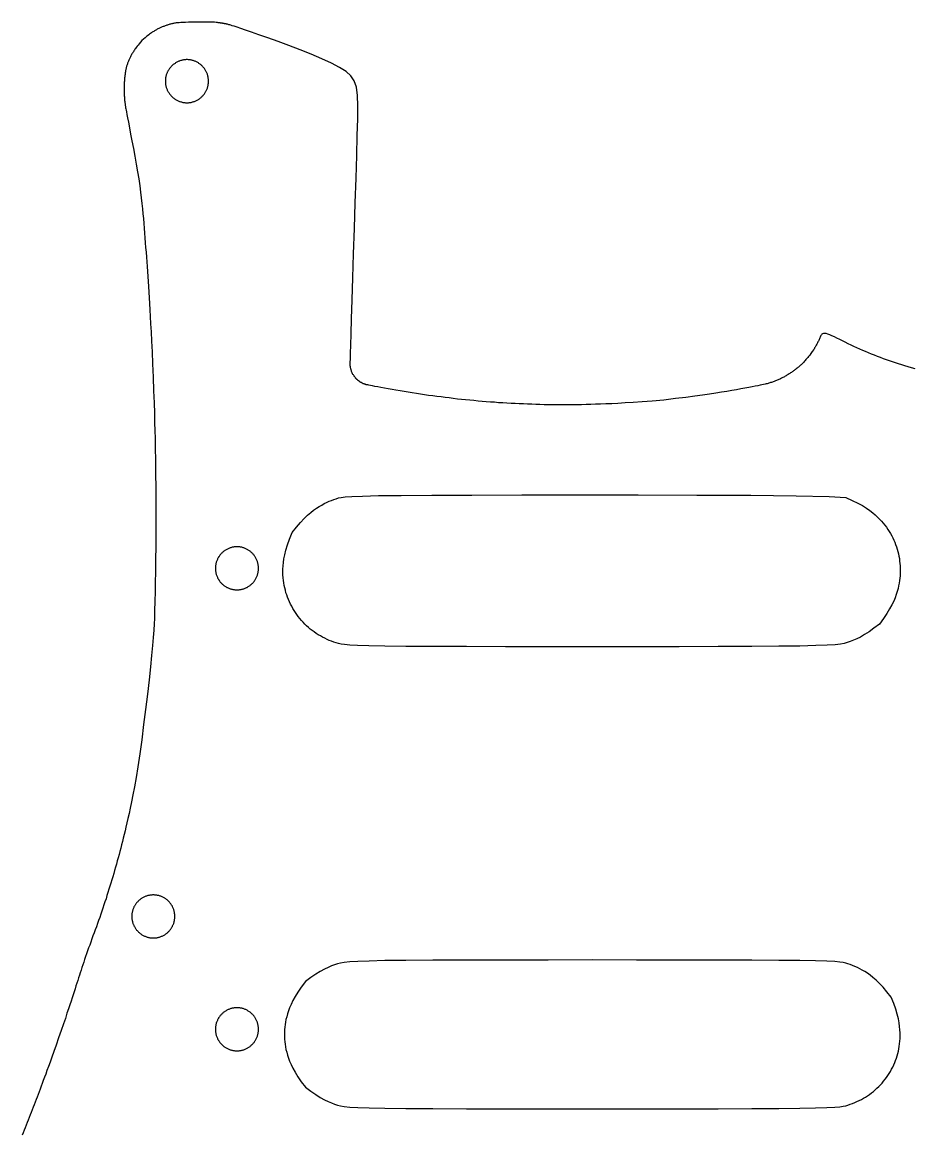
# Model space of a CAD drawing. Header units: millimetres. Extents: x 172 to 387, y 262 to 533.
# Drawn here: x 184.9 to 282, y 390.3 to 511.4 of the extents above; entities that cross this region are included whole.
import ezdxf

# ---------------------------------------------------------------- set-up
doc = ezdxf.new("R2010")
doc.units = ezdxf.units.MM
for name, color, linetype in [('Contur', 10, 'Continuous'), ('Gauri pentru electronica', 65, 'Continuous'), ('Suruburi', 6, 'Continuous')]:
    doc.layers.add(name, color=color, linetype=linetype)

msp = doc.modelspace()

# ---------------------------------------------------------------- linework, layer by layer
at = {"layer": 'Contur'}
msp.add_lwpolyline([(282.23, 473.69), (281.83, 473.79), (281.46, 473.9), (281.1, 474), (280.75, 474.11), (280.41, 474.22), (280.08, 474.32), (279.75, 474.43), (279.42, 474.55), (279.09, 474.66), (278.76, 474.78), (278.44, 474.9), (278.11, 475.03), (277.79, 475.15), (277.46, 475.28), (277.14, 475.41), (276.82, 475.55), (276.5, 475.69), (276.18, 475.83), (275.87, 475.97), (275.55, 476.11), (275.24, 476.26), (274.92, 476.41), (274.61, 476.57), (274.3, 476.72), (274, 476.88), (273.7, 477.02), (273.42, 477.16), (273.15, 477.28), (272.91, 477.39), (272.7, 477.47), (272.51, 477.52), (272.36, 477.54), (272.23, 477.53), (272.13, 477.5), (272.06, 477.45), (272, 477.39), (271.95, 477.31), (271.91, 477.22), (271.87, 477.14), (271.83, 477.05), (271.79, 476.96), (271.75, 476.87), (271.71, 476.78), (271.67, 476.69), (271.63, 476.61), (271.58, 476.52), (271.54, 476.43), (271.49, 476.35), (271.45, 476.27), (271.4, 476.18), (271.36, 476.11), (271.31, 476.03), (271.27, 475.96), (271.24, 475.9), (271.2, 475.85), (271.18, 475.8), (271.01, 475.56), (270.86, 475.36), (270.73, 475.18), (270.61, 475.03), (270.51, 474.9), (270.41, 474.79), (270.32, 474.68), (270.24, 474.59), (270.16, 474.5), (270.08, 474.42), (270, 474.34), (269.93, 474.27), (269.86, 474.2), (269.79, 474.13), (269.71, 474.06), (269.64, 474), (269.57, 473.93), (269.5, 473.87), (269.42, 473.81), (269.35, 473.75), (269.27, 473.68), (269.2, 473.62), (269.12, 473.56), (269.04, 473.51), (268.97, 473.45), (268.89, 473.39), (268.81, 473.34), (268.73, 473.28), (268.65, 473.23), (268.57, 473.17), (268.49, 473.12), (268.4, 473.07), (268.32, 473.02), (268.24, 472.97), (268.15, 472.92), (268.07, 472.87), (267.98, 472.82), (267.9, 472.78), (267.81, 472.73), (267.73, 472.69), (267.64, 472.65), (267.55, 472.6), (267.47, 472.56), (267.38, 472.52), (267.29, 472.48), (267.2, 472.44), (267.11, 472.41), (267.02, 472.37), (266.93, 472.33), (266.84, 472.3), (266.75, 472.27), (266.66, 472.23), (266.57, 472.2), (266.47, 472.17), (266.38, 472.14), (266.29, 472.12), (266.19, 472.09), (266.09, 472.06), (265.98, 472.03), (265.86, 472), (265.71, 471.97), (265.53, 471.93), (265.32, 471.89), (265.07, 471.84), (264.78, 471.78), (264.45, 471.71), (264.08, 471.64), (263.67, 471.57), (263.23, 471.49), (262.75, 471.4), (262.23, 471.31), (261.69, 471.22), (261.12, 471.13), (260.5, 471.03), (259.82, 470.93), (259.06, 470.82), (258.2, 470.7), (257.22, 470.57), (256.11, 470.43), (254.85, 470.28), (253.58, 470.17), (252.46, 470.09), (251.48, 470.02), (250.61, 469.96), (249.84, 469.91), (249.16, 469.88), (248.53, 469.85), (247.95, 469.83), (247.4, 469.81), (246.87, 469.79), (246.37, 469.78), (245.88, 469.77), (245.41, 469.76), (244.95, 469.76), (244.49, 469.75), (244.04, 469.75), (243.59, 469.75), (243.14, 469.75), (242.69, 469.76), (242.24, 469.77), (241.79, 469.77), (241.34, 469.79), (240.89, 469.8), (240.44, 469.81), (239.99, 469.83), (239.54, 469.85), (239.09, 469.87), (238.64, 469.89), (238.19, 469.91), (237.74, 469.94), (237.29, 469.97), (236.84, 469.99), (236.39, 470.03), (235.94, 470.06), (235.49, 470.09), (235.04, 470.13), (234.59, 470.17), (234.14, 470.21), (233.69, 470.25), (233.24, 470.3), (232.79, 470.34), (232.35, 470.39), (231.9, 470.44), (231.45, 470.5), (231, 470.55), (230.56, 470.61), (230.11, 470.66), (229.66, 470.72), (229.21, 470.78), (228.77, 470.85), (228.32, 470.91), (227.88, 470.98), (227.43, 471.05), (226.99, 471.12), (226.54, 471.19), (226.1, 471.27), (225.65, 471.35), (225.22, 471.42), (224.79, 471.5), (224.39, 471.57), (224.01, 471.64), (223.66, 471.71), (223.36, 471.77), (223.09, 471.82), (222.88, 471.86), (222.71, 471.89), (222.58, 471.92), (222.48, 471.94), (222.41, 471.95), (222.36, 471.97), (222.32, 471.98), (222.28, 471.99), (222.25, 472), (222.22, 472.01), (222.19, 472.03), (222.15, 472.04), (222.12, 472.05), (222.09, 472.06), (222.06, 472.08), (222.03, 472.09), (222, 472.11), (221.97, 472.12), (221.94, 472.14), (221.91, 472.15), (221.88, 472.17), (221.85, 472.19), (221.82, 472.2), (221.79, 472.22), (221.76, 472.24), (221.73, 472.26), (221.7, 472.28), (221.67, 472.3), (221.64, 472.32), (221.62, 472.34), (221.59, 472.36), (221.56, 472.38), (221.54, 472.4), (221.51, 472.42), (221.48, 472.44), (221.46, 472.47), (221.43, 472.49), (221.41, 472.51), (221.38, 472.54), (221.36, 472.56), (221.33, 472.59), (221.31, 472.61), (221.29, 472.64), (221.26, 472.66), (221.24, 472.69), (221.21, 472.72), (221.19, 472.75), (221.16, 472.79), (221.14, 472.82), (221.11, 472.86), (221.08, 472.9), (221.05, 472.95), (221.01, 473.01), (220.97, 473.07), (220.93, 473.15), (220.88, 473.23), (220.85, 473.32), (220.82, 473.4), (220.79, 473.47), (220.77, 473.53), (220.76, 473.59), (220.74, 473.64), (220.73, 473.69), (220.72, 473.73), (220.71, 473.77), (220.71, 473.81), (220.7, 473.85), (220.69, 473.89), (220.69, 473.92), (220.68, 473.96), (220.68, 473.99), (220.68, 474.02), (220.67, 474.07), (220.67, 474.17), (220.68, 474.38), (220.69, 474.77), (220.71, 475.38), (220.73, 476.27), (220.77, 477.5), (220.82, 479.13), (220.88, 481.18), (220.96, 483.58), (221.04, 486.21), (221.13, 488.97), (221.21, 491.75), (221.3, 494.44), (221.38, 496.93), (221.44, 499.11), (221.5, 500.9), (221.51, 502.34), (221.47, 503.47), (221.34, 504.35), (221.1, 505.04), (220.74, 505.59), (220.21, 506.06), (219.51, 506.5), (218.62, 506.97), (217.58, 507.45), (216.43, 507.95), (215.22, 508.43), (213.99, 508.9), (212.8, 509.34), (211.7, 509.74), (210.72, 510.08), (209.91, 510.37), (209.26, 510.59), (208.74, 510.77), (208.34, 510.9), (208.04, 511), (207.82, 511.06), (207.66, 511.11), (207.54, 511.15), (207.44, 511.17), (207.36, 511.2), (207.29, 511.21), (207.23, 511.23), (207.18, 511.24), (207.15, 511.25), (207.11, 511.26), (207.08, 511.26), (207.05, 511.27), (207.01, 511.27), (206.98, 511.28), (206.95, 511.29), (206.92, 511.29), (206.89, 511.3), (206.85, 511.3), (206.82, 511.31), (206.79, 511.31), (206.76, 511.32), (206.73, 511.33), (206.69, 511.33), (206.66, 511.34), (206.62, 511.34), (206.58, 511.35), (206.55, 511.35), (206.5, 511.36), (206.46, 511.37), (206.41, 511.37), (206.35, 511.38), (206.29, 511.39), (206.22, 511.4), (206.14, 511.41), (206.05, 511.42), (205.89, 511.43), (205.61, 511.43), (205.25, 511.44), (204.82, 511.44), (204.37, 511.44), (203.9, 511.44), (203.45, 511.43), (203.05, 511.43), (202.71, 511.42), (202.44, 511.41), (202.21, 511.41), (202.04, 511.39), (201.9, 511.38), (201.78, 511.37), (201.69, 511.36), (201.6, 511.34), (201.52, 511.33), (201.43, 511.31), (201.35, 511.29), (201.26, 511.27), (201.18, 511.25), (201.09, 511.23), (201.01, 511.21), (200.93, 511.18), (200.84, 511.16), (200.76, 511.13), (200.68, 511.11), (200.6, 511.08), (200.51, 511.05), (200.43, 511.02), (200.35, 510.99), (200.27, 510.96), (200.19, 510.92), (200.11, 510.89), (200.03, 510.85), (199.95, 510.82), (199.88, 510.78), (199.8, 510.74), (199.72, 510.71), (199.64, 510.67), (199.57, 510.62), (199.49, 510.58), (199.41, 510.54), (199.34, 510.49), (199.26, 510.44), (199.18, 510.39), (199.09, 510.34), (199, 510.28), (198.91, 510.21), (198.81, 510.14), (198.71, 510.06), (198.59, 509.97), (198.46, 509.87), (198.32, 509.75), (198.15, 509.6), (197.97, 509.44), (197.81, 509.26), (197.67, 509.09), (197.55, 508.95), (197.45, 508.82), (197.36, 508.7), (197.28, 508.59), (197.21, 508.5), (197.15, 508.4), (197.09, 508.32), (197.04, 508.23), (196.98, 508.15), (196.94, 508.07), (196.89, 507.99), (196.85, 507.91), (196.81, 507.83), (196.77, 507.76), (196.73, 507.68), (196.69, 507.6), (196.65, 507.53), (196.61, 507.45), (196.58, 507.37), (196.55, 507.29), (196.51, 507.21), (196.48, 507.13), (196.45, 507.05), (196.42, 506.97), (196.39, 506.89), (196.36, 506.81), (196.34, 506.73), (196.31, 506.66), (196.29, 506.59), (196.27, 506.52), (196.26, 506.46), (196.24, 506.4), (196.23, 506.34), (196.22, 506.29), (196.21, 506.24), (196.2, 506.19), (196.19, 506.14), (196.18, 506.09), (196.18, 506.04), (196.17, 505.99), (196.16, 505.95), (196.15, 505.9), (196.15, 505.85), (196.14, 505.8), (196.13, 505.75), (196.13, 505.71), (196.12, 505.66), (196.12, 505.61), (196.11, 505.56), (196.1, 505.51), (196.1, 505.46), (196.09, 505.42), (196.09, 505.37), (196.08, 505.32), (196.08, 505.27), (196.08, 505.22), (196.07, 505.17), (196.07, 505.13), (196.06, 505.08), (196.06, 505.03), (196.06, 504.98), (196.05, 504.93), (196.05, 504.88), (196.05, 504.83), (196.05, 504.79), (196.04, 504.74), (196.04, 504.69), (196.04, 504.64), (196.04, 504.59), (196.04, 504.54), (196.03, 504.49), (196.03, 504.45), (196.03, 504.4), (196.03, 504.35), (196.03, 504.3), (196.03, 504.25), (196.03, 504.2), (196.03, 504.15), (196.03, 504.1), (196.03, 504.06), (196.03, 504.01), (196.03, 503.96), (196.03, 503.91), (196.03, 503.86), (196.03, 503.81), (196.04, 503.76), (196.04, 503.72), (196.04, 503.67), (196.04, 503.62), (196.04, 503.57), (196.05, 503.52), (196.05, 503.47), (196.05, 503.42), (196.05, 503.38), (196.06, 503.33), (196.06, 503.28), (196.06, 503.23), (196.07, 503.18), (196.07, 503.13), (196.08, 503.08), (196.08, 503.04), (196.08, 502.99), (196.09, 502.94), (196.09, 502.89), (196.1, 502.84), (196.1, 502.79), (196.11, 502.75), (196.12, 502.7), (196.12, 502.65), (196.13, 502.6), (196.13, 502.55), (196.14, 502.51), (196.15, 502.46), (196.15, 502.41), (196.16, 502.36), (196.17, 502.31), (196.18, 502.26), (196.18, 502.22), (196.19, 502.17), (196.2, 502.1), (196.22, 502), (196.25, 501.86), (196.28, 501.66), (196.34, 501.38), (196.41, 501.02), (196.5, 500.54), (196.61, 499.95), (196.74, 499.26), (196.89, 498.5), (197.04, 497.69), (197.19, 496.84), (197.34, 495.99), (197.49, 495.15), (197.62, 494.36), (197.73, 493.62), (197.82, 492.93), (197.9, 492.29), (197.97, 491.69), (198.03, 491.12), (198.09, 490.57), (198.13, 490.04), (198.18, 489.52), (198.22, 488.99), (198.26, 488.47), (198.3, 487.95), (198.34, 487.42), (198.38, 486.9), (198.42, 486.38), (198.46, 485.85), (198.5, 485.33), (198.54, 484.81), (198.57, 484.28), (198.61, 483.74), (198.65, 483.19), (198.68, 482.63), (198.72, 482.04), (198.76, 481.43), (198.8, 480.79), (198.84, 480.12), (198.88, 479.39), (198.92, 478.59), (198.97, 477.69), (199.02, 476.68), (199.08, 475.54), (199.14, 474.23), (199.21, 472.76), (199.25, 471.28), (199.3, 469.97), (199.33, 468.83), (199.36, 467.82), (199.38, 466.92), (199.4, 466.12), (199.41, 465.39), (199.43, 464.71), (199.44, 464.07), (199.45, 463.46), (199.46, 462.87), (199.47, 462.31), (199.47, 461.76), (199.48, 461.22), (199.48, 460.69), (199.49, 460.16), (199.49, 459.64), (199.49, 459.12), (199.49, 458.59), (199.49, 458.07), (199.49, 457.54), (199.49, 457.02), (199.49, 456.49), (199.49, 455.97), (199.49, 455.44), (199.48, 454.92), (199.48, 454.39), (199.48, 453.87), (199.47, 453.34), (199.46, 452.82), (199.46, 452.29), (199.45, 451.77), (199.44, 451.24), (199.43, 450.72), (199.42, 450.19), (199.41, 449.67), (199.4, 449.14), (199.39, 448.62), (199.38, 448.1), (199.36, 447.57), (199.35, 447.04), (199.33, 446.49), (199.3, 445.88), (199.26, 445.2), (199.21, 444.42), (199.13, 443.52), (199.03, 442.46), (198.9, 441.22), (198.75, 439.8), (198.57, 438.23), (198.37, 436.58), (198.16, 434.91), (197.95, 433.27), (197.74, 431.72), (197.54, 430.32), (197.36, 429.14), (197.16, 428.15), (196.99, 427.27), (196.84, 426.51), (196.69, 425.83), (196.57, 425.23), (196.45, 424.7), (196.34, 424.21), (196.23, 423.76), (196.13, 423.34), (196.03, 422.93), (195.94, 422.54), (195.85, 422.17), (195.75, 421.8), (195.66, 421.45), (195.57, 421.1), (195.48, 420.75), (195.38, 420.41), (195.29, 420.06), (195.19, 419.72), (195.1, 419.37), (195, 419.03), (194.9, 418.68), (194.8, 418.34), (194.69, 418), (194.59, 417.65), (194.49, 417.31), (194.38, 416.97), (194.27, 416.63), (194.16, 416.29), (194.06, 415.95), (193.94, 415.61), (193.83, 415.27), (193.72, 414.93), (193.6, 414.59), (193.49, 414.25), (193.37, 413.91), (193.25, 413.57), (193.13, 413.23), (193.01, 412.9), (192.89, 412.56), (192.77, 412.22), (192.64, 411.89), (192.52, 411.56), (192.4, 411.23), (192.28, 410.9), (192.16, 410.58), (192.04, 410.26), (191.93, 409.94), (191.83, 409.64), (191.73, 409.34), (191.63, 409.04), (191.53, 408.75), (191.44, 408.46), (191.35, 408.17), (191.26, 407.88), (191.17, 407.6), (191.08, 407.31), (190.98, 407.03), (190.89, 406.74), (190.79, 406.44), (190.69, 406.13), (190.59, 405.81), (190.48, 405.48), (190.37, 405.14), (190.25, 404.77), (190.12, 404.38), (189.97, 403.94), (189.81, 403.46), (189.63, 402.91), (189.42, 402.3), (189.18, 401.59), (188.9, 400.8), (188.62, 400), (188.37, 399.31), (188.15, 398.69), (187.96, 398.15), (187.79, 397.67), (187.63, 397.24), (187.49, 396.85), (187.35, 396.49), (187.23, 396.15), (187.11, 395.82), (186.99, 395.51), (186.88, 395.2), (186.77, 394.91), (186.66, 394.62), (186.55, 394.34), (186.45, 394.06), (186.34, 393.78), (186.24, 393.5), (186.13, 393.23), (186.02, 392.95), (185.91, 392.67), (185.81, 392.39), (185.7, 392.11), (185.59, 391.83), (185.48, 391.56), (185.37, 391.28), (185.26, 391), (185.15, 390.72), (185.04, 390.44), (184.93, 390.17)], dxfattribs=at)
at = {"layer": 'Gauri pentru electronica'}
for points in [[(214.81, 456.42), (215.24, 456.93), (215.64, 457.36), (216.01, 457.72), (216.36, 458.02), (216.68, 458.27), (216.99, 458.49), (217.28, 458.68), (217.56, 458.84), (217.83, 458.99), (218.1, 459.13), (218.37, 459.25), (218.63, 459.35), (218.88, 459.45), (219.14, 459.53), (219.4, 459.61), (219.69, 459.67), (220.12, 459.73), (220.84, 459.78), (222, 459.82), (223.75, 459.86), (226.22, 459.89), (229.57, 459.91), (233.93, 459.93), (239.36, 459.95), (245.53, 459.95), (252.03, 459.95), (258.43, 459.93), (264.32, 459.9), (269.27, 459.84), (272.86, 459.76), (274.68, 459.66), (275.37, 459.35), (275.96, 459.05), (276.47, 458.77), (276.9, 458.51), (277.27, 458.25), (277.59, 458), (277.87, 457.76), (278.12, 457.53), (278.35, 457.3), (278.56, 457.08), (278.75, 456.85), (278.93, 456.63), (279.1, 456.41), (279.25, 456.19), (279.4, 455.96), (279.53, 455.73), (279.66, 455.5), (279.78, 455.26), (279.89, 455.02), (279.99, 454.78), (280.09, 454.53), (280.18, 454.28), (280.26, 454.03), (280.33, 453.77), (280.39, 453.52), (280.45, 453.26), (280.5, 453), (280.53, 452.73), (280.56, 452.47), (280.59, 452.21), (280.6, 451.94), (280.6, 451.68), (280.6, 451.41), (280.58, 451.14), (280.56, 450.87), (280.53, 450.6), (280.48, 450.32), (280.42, 450.03), (280.35, 449.73), (280.26, 449.41), (280.16, 449.09), (280.04, 448.74), (279.88, 448.37), (279.68, 447.96), (279.44, 447.52), (279.14, 447.02), (278.77, 446.48), (278.33, 445.87), (277.73, 445.41), (277.19, 445.03), (276.7, 444.72), (276.26, 444.46), (275.86, 444.26), (275.49, 444.1), (275.14, 443.96), (274.82, 443.85), (274.49, 443.76), (274.08, 443.68), (273.49, 443.62), (272.62, 443.56), (271.38, 443.52), (269.66, 443.48), (267.37, 443.45), (264.41, 443.43), (260.74, 443.41), (256.49, 443.4), (251.87, 443.39), (247.05, 443.39), (242.23, 443.39), (237.6, 443.4), (233.35, 443.41), (229.67, 443.42), (226.72, 443.44), (224.43, 443.47), (222.71, 443.5), (221.47, 443.53), (220.62, 443.58), (220.05, 443.63), (219.68, 443.68), (219.4, 443.75), (219.14, 443.82), (218.89, 443.9), (218.63, 444), (218.38, 444.09), (218.14, 444.2), (217.89, 444.32), (217.66, 444.44), (217.42, 444.57), (217.19, 444.71), (216.96, 444.85), (216.74, 445.01), (216.53, 445.17), (216.32, 445.33), (216.11, 445.51), (215.91, 445.69), (215.72, 445.87), (215.53, 446.07), (215.35, 446.26), (215.18, 446.47), (215.01, 446.68), (214.85, 446.9), (214.7, 447.12), (214.55, 447.34), (214.42, 447.57), (214.29, 447.81), (214.16, 448.05), (214.05, 448.29), (213.94, 448.54), (213.84, 448.79), (213.75, 449.04), (213.67, 449.29), (213.6, 449.55), (213.53, 449.81), (213.48, 450.08), (213.43, 450.35), (213.39, 450.63), (213.36, 450.92), (213.34, 451.22), (213.34, 451.53), (213.34, 451.86), (213.36, 452.2), (213.39, 452.57), (213.45, 452.98), (213.54, 453.43), (213.66, 453.93), (213.83, 454.49), (214.05, 455.12), (214.33, 455.83)], [(215.78, 406.91), (215.33, 406.31), (214.96, 405.77), (214.66, 405.28), (214.41, 404.84), (214.22, 404.44), (214.06, 404.07), (213.93, 403.73), (213.83, 403.4), (213.75, 403.09), (213.67, 402.8), (213.61, 402.51), (213.57, 402.23), (213.53, 401.96), (213.51, 401.69), (213.5, 401.42), (213.49, 401.16), (213.5, 400.9), (213.51, 400.63), (213.53, 400.36), (213.57, 400.09), (213.61, 399.81), (213.67, 399.52), (213.75, 399.23), (213.83, 398.92), (213.93, 398.59), (214.06, 398.25), (214.22, 397.88), (214.41, 397.48), (214.66, 397.04), (214.96, 396.55), (215.33, 396.01), (215.78, 395.41), (216.38, 394.97), (216.92, 394.6), (217.41, 394.3), (217.85, 394.05), (218.25, 393.85), (218.62, 393.7), (218.96, 393.57), (219.28, 393.47), (219.61, 393.38), (220.02, 393.31), (220.61, 393.25), (221.48, 393.2), (222.72, 393.16), (224.44, 393.13), (226.73, 393.1), (229.68, 393.08), (233.35, 393.06), (237.6, 393.05), (242.23, 393.05), (247.05, 393.05), (251.87, 393.05), (256.49, 393.05), (260.74, 393.06), (264.41, 393.08), (267.37, 393.1), (269.65, 393.12), (271.36, 393.15), (272.6, 393.19), (273.45, 393.23), (274.01, 393.28), (274.38, 393.34), (274.65, 393.4), (274.9, 393.47), (275.15, 393.55), (275.4, 393.64), (275.64, 393.74), (275.88, 393.84), (276.12, 393.95), (276.36, 394.07), (276.59, 394.2), (276.81, 394.34), (277.03, 394.48), (277.25, 394.63), (277.46, 394.79), (277.67, 394.95), (277.87, 395.12), (278.06, 395.3), (278.25, 395.48), (278.43, 395.67), (278.61, 395.86), (278.78, 396.06), (278.94, 396.27), (279.1, 396.48), (279.25, 396.7), (279.39, 396.92), (279.53, 397.14), (279.65, 397.37), (279.77, 397.61), (279.89, 397.84), (279.99, 398.09), (280.09, 398.33), (280.18, 398.58), (280.26, 398.83), (280.33, 399.08), (280.39, 399.34), (280.45, 399.6), (280.49, 399.86), (280.53, 400.13), (280.56, 400.42), (280.58, 400.71), (280.58, 401.02), (280.58, 401.34), (280.56, 401.67), (280.53, 402.04), (280.48, 402.43), (280.39, 402.87), (280.26, 403.36), (280.1, 403.91), (279.88, 404.53), (279.61, 405.22), (279.14, 405.81), (278.72, 406.3), (278.32, 406.72), (277.96, 407.08), (277.62, 407.37), (277.31, 407.62), (277.01, 407.83), (276.73, 408.01), (276.45, 408.17), (276.18, 408.32), (275.92, 408.45), (275.66, 408.57), (275.41, 408.67), (275.15, 408.77), (274.9, 408.85), (274.65, 408.92), (274.38, 408.98), (274.01, 409.04), (273.45, 409.09), (272.6, 409.13), (271.36, 409.17), (269.65, 409.2), (267.37, 409.22), (264.41, 409.24), (260.74, 409.26), (256.49, 409.27), (251.87, 409.27), (247.05, 409.28), (242.23, 409.27), (237.6, 409.27), (233.35, 409.26), (229.68, 409.24), (226.73, 409.22), (224.44, 409.2), (222.72, 409.16), (221.48, 409.12), (220.61, 409.07), (220.02, 409.01), (219.61, 408.94), (219.28, 408.85), (218.96, 408.75), (218.62, 408.63), (218.25, 408.47), (217.85, 408.27), (217.41, 408.02), (216.92, 407.72), (216.38, 407.35)]]:
    msp.add_lwpolyline(points, close=True, dxfattribs=at)
at = {"layer": 'Suruburi'}
for points in [[(202.27, 507.28), (202.2, 507.26), (202.12, 507.23), (202.05, 507.21), (201.98, 507.18), (201.91, 507.15), (201.84, 507.12), (201.77, 507.08), (201.71, 507.04), (201.64, 507), (201.58, 506.96), (201.51, 506.92), (201.45, 506.87), (201.39, 506.83), (201.33, 506.78), (201.28, 506.72), (201.22, 506.67), (201.17, 506.62), (201.11, 506.56), (201.07, 506.5), (201.02, 506.44), (200.97, 506.38), (200.93, 506.32), (200.89, 506.25), (200.85, 506.19), (200.81, 506.12), (200.77, 506.05), (200.74, 505.98), (200.71, 505.91), (200.68, 505.84), (200.66, 505.77), (200.63, 505.69), (200.61, 505.62), (200.59, 505.55), (200.58, 505.47), (200.56, 505.4), (200.55, 505.32), (200.54, 505.24), (200.54, 505.17), (200.53, 505.09), (200.53, 505.01), (200.53, 504.94), (200.54, 504.86), (200.54, 504.78), (200.55, 504.71), (200.56, 504.63), (200.58, 504.56), (200.59, 504.48), (200.61, 504.41), (200.63, 504.33), (200.66, 504.26), (200.68, 504.19), (200.71, 504.12), (200.74, 504.05), (200.77, 503.98), (200.81, 503.91), (200.85, 503.84), (200.89, 503.77), (200.93, 503.71), (200.97, 503.65), (201.02, 503.59), (201.07, 503.53), (201.11, 503.47), (201.17, 503.41), (201.22, 503.35), (201.28, 503.3), (201.33, 503.25), (201.39, 503.2), (201.45, 503.15), (201.51, 503.11), (201.58, 503.06), (201.64, 503.02), (201.71, 502.98), (201.77, 502.94), (201.84, 502.91), (201.91, 502.88), (201.98, 502.85), (202.05, 502.82), (202.12, 502.79), (202.2, 502.77), (202.27, 502.75), (202.35, 502.73), (202.42, 502.71), (202.5, 502.7), (202.57, 502.69), (202.65, 502.68), (202.72, 502.67), (202.8, 502.67), (202.88, 502.67), (202.95, 502.67), (203.03, 502.67), (203.11, 502.68), (203.18, 502.69), (203.26, 502.7), (203.34, 502.71), (203.41, 502.73), (203.49, 502.75), (203.56, 502.77), (203.63, 502.79), (203.7, 502.82), (203.78, 502.85), (203.85, 502.88), (203.92, 502.91), (203.98, 502.94), (204.05, 502.98), (204.12, 503.02), (204.18, 503.06), (204.24, 503.11), (204.31, 503.15), (204.37, 503.2), (204.42, 503.25), (204.48, 503.3), (204.54, 503.35), (204.59, 503.41), (204.64, 503.47), (204.69, 503.53), (204.74, 503.59), (204.78, 503.65), (204.83, 503.71), (204.87, 503.77), (204.91, 503.84), (204.95, 503.91), (204.98, 503.98), (205.01, 504.05), (205.04, 504.12), (205.07, 504.19), (205.1, 504.26), (205.12, 504.33), (205.14, 504.41), (205.16, 504.48), (205.18, 504.56), (205.19, 504.63), (205.2, 504.71), (205.21, 504.78), (205.22, 504.86), (205.22, 504.94), (205.22, 505.01), (205.22, 505.09), (205.22, 505.17), (205.21, 505.24), (205.2, 505.32), (205.19, 505.4), (205.18, 505.47), (205.16, 505.55), (205.14, 505.62), (205.12, 505.69), (205.1, 505.77), (205.07, 505.84), (205.04, 505.91), (205.01, 505.98), (204.98, 506.05), (204.95, 506.12), (204.91, 506.19), (204.87, 506.25), (204.83, 506.32), (204.78, 506.38), (204.74, 506.44), (204.69, 506.5), (204.64, 506.56), (204.59, 506.62), (204.54, 506.67), (204.48, 506.72), (204.42, 506.78), (204.37, 506.83), (204.31, 506.87), (204.24, 506.92), (204.18, 506.96), (204.12, 507), (204.05, 507.04), (203.98, 507.08), (203.92, 507.12), (203.85, 507.15), (203.78, 507.18), (203.7, 507.21), (203.63, 507.23), (203.56, 507.26), (203.49, 507.28), (203.41, 507.3), (203.34, 507.31), (203.26, 507.33), (203.18, 507.34), (203.11, 507.35), (203.03, 507.35), (202.95, 507.36), (202.88, 507.36), (202.8, 507.36), (202.72, 507.35), (202.65, 507.35), (202.57, 507.34), (202.5, 507.33), (202.42, 507.31), (202.35, 507.3)], [(210.36, 453.11), (210.32, 453.18), (210.28, 453.24), (210.23, 453.31), (210.19, 453.37), (210.14, 453.43), (210.09, 453.49), (210.04, 453.54), (209.98, 453.6), (209.93, 453.65), (209.87, 453.7), (209.81, 453.75), (209.75, 453.8), (209.69, 453.85), (209.63, 453.89), (209.56, 453.93), (209.5, 453.97), (209.43, 454.01), (209.36, 454.04), (209.29, 454.08), (209.22, 454.11), (209.15, 454.14), (209.08, 454.16), (209.01, 454.19), (208.93, 454.21), (208.86, 454.23), (208.78, 454.24), (208.71, 454.26), (208.63, 454.27), (208.56, 454.28), (208.48, 454.28), (208.4, 454.29), (208.33, 454.29), (208.25, 454.29), (208.17, 454.28), (208.1, 454.28), (208.02, 454.27), (207.94, 454.26), (207.87, 454.24), (207.79, 454.23), (207.72, 454.21), (207.65, 454.19), (207.57, 454.16), (207.5, 454.14), (207.43, 454.11), (207.36, 454.08), (207.29, 454.04), (207.22, 454.01), (207.15, 453.97), (207.09, 453.93), (207.02, 453.89), (206.96, 453.85), (206.9, 453.8), (206.84, 453.75), (206.78, 453.7), (206.72, 453.65), (206.67, 453.6), (206.61, 453.54), (206.56, 453.49), (206.51, 453.43), (206.47, 453.37), (206.42, 453.31), (206.38, 453.24), (206.33, 453.18), (206.3, 453.11), (206.26, 453.05), (206.22, 452.98), (206.19, 452.91), (206.16, 452.84), (206.13, 452.77), (206.11, 452.7), (206.08, 452.62), (206.06, 452.55), (206.04, 452.47), (206.03, 452.4), (206.01, 452.32), (206, 452.25), (205.99, 452.17), (205.99, 452.09), (205.98, 452.02), (205.98, 451.94), (205.98, 451.86), (205.99, 451.79), (205.99, 451.71), (206, 451.64), (206.01, 451.56), (206.03, 451.48), (206.04, 451.41), (206.06, 451.33), (206.08, 451.26), (206.11, 451.19), (206.13, 451.12), (206.16, 451.04), (206.19, 450.97), (206.22, 450.9), (206.26, 450.84), (206.3, 450.77), (206.33, 450.7), (206.38, 450.64), (206.42, 450.58), (206.47, 450.51), (206.51, 450.45), (206.56, 450.4), (206.61, 450.34), (206.67, 450.28), (206.72, 450.23), (206.78, 450.18), (206.84, 450.13), (206.9, 450.08), (206.96, 450.04), (207.02, 449.99), (207.09, 449.95), (207.15, 449.91), (207.22, 449.87), (207.29, 449.84), (207.36, 449.81), (207.43, 449.77), (207.5, 449.75), (207.57, 449.72), (207.65, 449.7), (207.72, 449.68), (207.79, 449.66), (207.87, 449.64), (207.94, 449.63), (208.02, 449.62), (208.1, 449.61), (208.17, 449.6), (208.25, 449.6), (208.33, 449.6), (208.4, 449.6), (208.48, 449.6), (208.56, 449.61), (208.63, 449.62), (208.71, 449.63), (208.78, 449.64), (208.86, 449.66), (208.93, 449.68), (209.01, 449.7), (209.08, 449.72), (209.15, 449.75), (209.22, 449.77), (209.29, 449.81), (209.36, 449.84), (209.43, 449.87), (209.5, 449.91), (209.56, 449.95), (209.63, 449.99), (209.69, 450.04), (209.75, 450.08), (209.81, 450.13), (209.87, 450.18), (209.93, 450.23), (209.98, 450.28), (210.04, 450.34), (210.09, 450.4), (210.14, 450.45), (210.19, 450.51), (210.23, 450.58), (210.28, 450.64), (210.32, 450.7), (210.36, 450.77), (210.39, 450.84), (210.43, 450.9), (210.46, 450.97), (210.49, 451.04), (210.52, 451.12), (210.55, 451.19), (210.57, 451.26), (210.59, 451.33), (210.61, 451.41), (210.63, 451.48), (210.64, 451.56), (210.65, 451.64), (210.66, 451.71), (210.67, 451.79), (210.67, 451.86), (210.67, 451.94), (210.67, 452.02), (210.67, 452.09), (210.66, 452.17), (210.65, 452.25), (210.64, 452.32), (210.63, 452.4), (210.61, 452.47), (210.59, 452.55), (210.57, 452.62), (210.55, 452.7), (210.52, 452.77), (210.49, 452.84), (210.46, 452.91), (210.43, 452.98), (210.39, 453.05)], [(198.61, 411.75), (198.68, 411.73), (198.76, 411.71), (198.84, 411.7), (198.91, 411.69), (198.99, 411.68), (199.06, 411.67), (199.14, 411.67), (199.22, 411.67), (199.29, 411.67), (199.37, 411.67), (199.45, 411.68), (199.52, 411.69), (199.6, 411.7), (199.67, 411.71), (199.75, 411.73), (199.82, 411.75), (199.9, 411.77), (199.97, 411.79), (200.04, 411.82), (200.11, 411.85), (200.19, 411.88), (200.25, 411.91), (200.32, 411.95), (200.39, 411.98), (200.46, 412.02), (200.52, 412.06), (200.58, 412.11), (200.65, 412.15), (200.71, 412.2), (200.76, 412.25), (200.82, 412.3), (200.88, 412.36), (200.93, 412.41), (200.98, 412.47), (201.03, 412.53), (201.08, 412.59), (201.12, 412.65), (201.17, 412.71), (201.21, 412.78), (201.25, 412.84), (201.29, 412.91), (201.32, 412.98), (201.35, 413.05), (201.38, 413.12), (201.41, 413.19), (201.44, 413.26), (201.46, 413.33), (201.48, 413.41), (201.5, 413.48), (201.52, 413.56), (201.53, 413.63), (201.54, 413.71), (201.55, 413.78), (201.56, 413.86), (201.56, 413.94), (201.56, 414.01), (201.56, 414.09), (201.56, 414.17), (201.55, 414.24), (201.54, 414.32), (201.53, 414.4), (201.52, 414.47), (201.5, 414.55), (201.48, 414.62), (201.46, 414.7), (201.44, 414.77), (201.41, 414.84), (201.38, 414.91), (201.35, 414.98), (201.32, 415.05), (201.29, 415.12), (201.25, 415.19), (201.21, 415.25), (201.17, 415.32), (201.12, 415.38), (201.08, 415.44), (201.03, 415.5), (200.98, 415.56), (200.93, 415.62), (200.88, 415.67), (200.82, 415.73), (200.76, 415.78), (200.71, 415.83), (200.65, 415.87), (200.58, 415.92), (200.52, 415.96), (200.46, 416.01), (200.39, 416.05), (200.32, 416.08), (200.25, 416.12), (200.19, 416.15), (200.11, 416.18), (200.04, 416.21), (199.97, 416.23), (199.9, 416.26), (199.82, 416.28), (199.75, 416.3), (199.67, 416.31), (199.6, 416.33), (199.52, 416.34), (199.45, 416.35), (199.37, 416.35), (199.29, 416.36), (199.22, 416.36), (199.14, 416.36), (199.06, 416.35), (198.99, 416.35), (198.91, 416.34), (198.84, 416.33), (198.76, 416.31), (198.68, 416.3), (198.61, 416.28), (198.54, 416.26), (198.46, 416.23), (198.39, 416.21), (198.32, 416.18), (198.25, 416.15), (198.18, 416.12), (198.11, 416.08), (198.04, 416.05), (197.98, 416.01), (197.91, 415.96), (197.85, 415.92), (197.79, 415.87), (197.73, 415.83), (197.67, 415.78), (197.61, 415.73), (197.56, 415.67), (197.51, 415.62), (197.45, 415.56), (197.4, 415.5), (197.36, 415.44), (197.31, 415.38), (197.27, 415.32), (197.23, 415.25), (197.19, 415.19), (197.15, 415.12), (197.11, 415.05), (197.08, 414.98), (197.05, 414.91), (197.02, 414.84), (197, 414.77), (196.97, 414.7), (196.95, 414.62), (196.93, 414.55), (196.92, 414.47), (196.9, 414.4), (196.89, 414.32), (196.88, 414.24), (196.88, 414.17), (196.87, 414.09), (196.87, 414.01), (196.87, 413.94), (196.88, 413.86), (196.88, 413.78), (196.89, 413.71), (196.9, 413.63), (196.92, 413.56), (196.93, 413.48), (196.95, 413.41), (196.97, 413.33), (197, 413.26), (197.02, 413.19), (197.05, 413.12), (197.08, 413.05), (197.11, 412.98), (197.15, 412.91), (197.19, 412.84), (197.23, 412.78), (197.27, 412.71), (197.31, 412.65), (197.36, 412.59), (197.4, 412.53), (197.45, 412.47), (197.51, 412.41), (197.56, 412.36), (197.61, 412.3), (197.67, 412.25), (197.73, 412.2), (197.79, 412.15), (197.85, 412.11), (197.91, 412.06), (197.98, 412.02), (198.04, 411.98), (198.11, 411.95), (198.18, 411.91), (198.25, 411.88), (198.32, 411.85), (198.39, 411.82), (198.46, 411.79), (198.54, 411.77)], [(207.15, 399.69), (207.22, 399.66), (207.29, 399.62), (207.36, 399.59), (207.43, 399.56), (207.5, 399.53), (207.57, 399.5), (207.65, 399.48), (207.72, 399.46), (207.79, 399.44), (207.87, 399.42), (207.94, 399.41), (208.02, 399.4), (208.1, 399.39), (208.17, 399.38), (208.25, 399.38), (208.33, 399.38), (208.4, 399.38), (208.48, 399.38), (208.56, 399.39), (208.63, 399.4), (208.71, 399.41), (208.78, 399.42), (208.86, 399.44), (208.93, 399.46), (209.01, 399.48), (209.08, 399.5), (209.15, 399.53), (209.22, 399.56), (209.29, 399.59), (209.36, 399.62), (209.43, 399.66), (209.5, 399.69), (209.56, 399.73), (209.63, 399.77), (209.69, 399.82), (209.75, 399.86), (209.81, 399.91), (209.87, 399.96), (209.93, 400.01), (209.98, 400.07), (210.04, 400.12), (210.09, 400.18), (210.14, 400.24), (210.19, 400.3), (210.23, 400.36), (210.28, 400.42), (210.32, 400.49), (210.36, 400.55), (210.39, 400.62), (210.43, 400.69), (210.46, 400.76), (210.49, 400.83), (210.52, 400.9), (210.55, 400.97), (210.57, 401.04), (210.59, 401.12), (210.61, 401.19), (210.63, 401.27), (210.64, 401.34), (210.65, 401.42), (210.66, 401.49), (210.67, 401.57), (210.67, 401.65), (210.67, 401.72), (210.67, 401.8), (210.67, 401.88), (210.66, 401.95), (210.65, 402.03), (210.64, 402.11), (210.63, 402.18), (210.61, 402.26), (210.59, 402.33), (210.57, 402.4), (210.55, 402.48), (210.52, 402.55), (210.49, 402.62), (210.46, 402.69), (210.43, 402.76), (210.39, 402.83), (210.36, 402.9), (210.32, 402.96), (210.28, 403.03), (210.23, 403.09), (210.19, 403.15), (210.14, 403.21), (210.09, 403.27), (210.04, 403.33), (209.98, 403.38), (209.93, 403.44), (209.87, 403.49), (209.81, 403.54), (209.75, 403.58), (209.69, 403.63), (209.63, 403.67), (209.56, 403.71), (209.5, 403.75), (209.43, 403.79), (209.36, 403.83), (209.29, 403.86), (209.22, 403.89), (209.15, 403.92), (209.08, 403.94), (209.01, 403.97), (208.93, 403.99), (208.86, 404.01), (208.78, 404.02), (208.71, 404.04), (208.63, 404.05), (208.56, 404.06), (208.48, 404.06), (208.4, 404.07), (208.33, 404.07), (208.25, 404.07), (208.17, 404.06), (208.1, 404.06), (208.02, 404.05), (207.94, 404.04), (207.87, 404.02), (207.79, 404.01), (207.72, 403.99), (207.65, 403.97), (207.57, 403.94), (207.5, 403.92), (207.43, 403.89), (207.36, 403.86), (207.29, 403.83), (207.22, 403.79), (207.15, 403.75), (207.09, 403.71), (207.02, 403.67), (206.96, 403.63), (206.9, 403.58), (206.84, 403.54), (206.78, 403.49), (206.72, 403.44), (206.67, 403.38), (206.61, 403.33), (206.56, 403.27), (206.51, 403.21), (206.47, 403.15), (206.42, 403.09), (206.38, 403.03), (206.33, 402.96), (206.3, 402.9), (206.26, 402.83), (206.22, 402.76), (206.19, 402.69), (206.16, 402.62), (206.13, 402.55), (206.11, 402.48), (206.08, 402.4), (206.06, 402.33), (206.04, 402.26), (206.03, 402.18), (206.01, 402.11), (206, 402.03), (205.99, 401.95), (205.99, 401.88), (205.98, 401.8), (205.98, 401.72), (205.98, 401.65), (205.99, 401.57), (205.99, 401.49), (206, 401.42), (206.01, 401.34), (206.03, 401.27), (206.04, 401.19), (206.06, 401.12), (206.08, 401.04), (206.11, 400.97), (206.13, 400.9), (206.16, 400.83), (206.19, 400.76), (206.22, 400.69), (206.26, 400.62), (206.3, 400.55), (206.33, 400.49), (206.38, 400.42), (206.42, 400.36), (206.47, 400.3), (206.51, 400.24), (206.56, 400.18), (206.61, 400.12), (206.67, 400.07), (206.72, 400.01), (206.78, 399.96), (206.84, 399.91), (206.9, 399.86), (206.96, 399.82), (207.02, 399.77), (207.09, 399.73)]]:
    msp.add_lwpolyline(points, close=True, dxfattribs=at)

doc.saveas('drawing.dxf')
